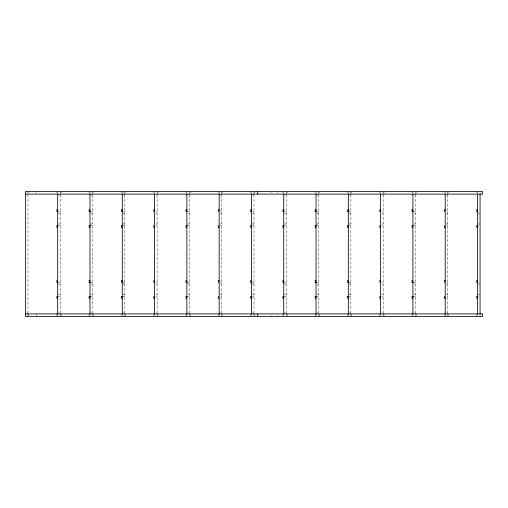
<?xml version="1.0" encoding="UTF-8"?>
<svg xmlns="http://www.w3.org/2000/svg" width="508" height="508" viewBox="0 0 508 508"><rect width="100%" height="100%" fill="white"/><g stroke="black" fill="none" stroke-linecap="round" stroke-linejoin="round"><path stroke-width="0.38" stroke-dasharray="2.54 1.91" d="M26.676 194.951L27.946 194.951M58.331 194.951L60.242 194.951M90.621 194.951L92.532 194.951M122.917 194.951L124.828 194.951M155.848 194.951L157.118 194.951M188.138 194.951L189.414 194.951M220.434 194.951L221.704 194.951M252.089 194.951L254 194.951M284.378 194.951L286.296 194.951M316.675 194.951L318.586 194.951M348.964 194.951L350.882 194.951M381.895 194.951L383.172 194.951M414.191 194.951L415.468 194.951M446.481 194.951L447.758 194.951M58.884 211.519L60.242 211.519M90.494 211.519L92.532 211.519M122.917 211.519L124.828 211.519M155.759 211.519L157.118 211.519M188.055 211.519L189.414 211.519M220.345 211.519L221.704 211.519M252.641 211.519L254 211.519M284.931 211.519L286.296 211.519M316.548 211.519L318.586 211.519M348.964 211.519L350.882 211.519M381.813 211.519L383.172 211.519M414.103 211.519L415.468 211.519M446.399 211.519L447.758 211.519M58.331 213.22L60.242 213.22M90.621 213.22L92.532 213.22M122.917 213.22L124.828 213.22M155.848 213.22L157.118 213.22M188.138 213.22L189.414 213.22M220.434 213.22L221.704 213.22M252.089 213.22L254 213.22M284.378 213.22L286.296 213.22M316.675 213.22L318.586 213.22M348.964 213.22L350.882 213.22M381.895 213.22L383.172 213.22M414.191 213.22L415.468 213.22M446.481 213.22L447.758 213.22M478.142 213.22L480.054 213.22M58.331 223.977L60.242 223.977M90.621 223.977L92.532 223.977M122.917 223.977L124.828 223.977M155.848 223.977L157.118 223.977M188.138 223.977L189.414 223.977M220.434 223.977L221.704 223.977M252.089 223.977L254 223.977M284.378 223.977L286.296 223.977M316.675 223.977L318.586 223.977M348.964 223.977L350.882 223.977M381.895 223.977L383.172 223.977M414.191 223.977L415.468 223.977M446.481 223.977L447.758 223.977M478.142 223.977L480.054 223.977M58.884 225.679L60.242 225.679M90.494 225.679L92.532 225.679M122.917 225.679L124.828 225.679M155.759 225.679L157.118 225.679M188.055 225.679L189.414 225.679M220.345 225.679L221.704 225.679M252.641 225.679L254 225.679M284.931 225.679L286.296 225.679M316.548 225.679L318.586 225.679M348.964 225.679L350.882 225.679M381.813 225.679L383.172 225.679M414.103 225.679L415.468 225.679M446.399 225.679L447.758 225.679M58.884 282.321L60.242 282.321M90.494 282.321L92.532 282.321M122.917 282.321L124.828 282.321M155.759 282.321L157.118 282.321M188.055 282.321L189.414 282.321M220.345 282.321L221.704 282.321M252.641 282.321L254 282.321M284.931 282.321L286.296 282.321M316.548 282.321L318.586 282.321M348.964 282.321L350.882 282.321M381.813 282.321L383.172 282.321M414.103 282.321L415.468 282.321M446.399 282.321L447.758 282.321M58.331 284.023L60.242 284.023M90.621 284.023L92.532 284.023M122.917 284.023L124.828 284.023M155.848 284.023L157.118 284.023M188.138 284.023L189.414 284.023M220.434 284.023L221.704 284.023M252.089 284.023L254 284.023M284.378 284.023L286.296 284.023M316.675 284.023L318.586 284.023M348.964 284.023L350.882 284.023M381.895 284.023L383.172 284.023M414.191 284.023L415.468 284.023M446.481 284.023L447.758 284.023M478.142 284.023L480.054 284.023M58.331 294.78L60.242 294.78M90.621 294.78L92.532 294.78M122.917 294.78L124.828 294.78M155.848 294.78L157.118 294.78M188.138 294.78L189.414 294.78M220.434 294.78L221.704 294.78M252.089 294.78L254 294.78M284.378 294.78L286.296 294.78M316.675 294.78L318.586 294.78M348.964 294.78L350.882 294.78M381.895 294.78L383.172 294.78M414.191 294.78L415.468 294.78M446.481 294.78L447.758 294.78M478.142 294.78L480.054 294.78M58.884 296.481L60.242 296.481M90.494 296.481L92.532 296.481M122.917 296.481L124.828 296.481M155.759 296.481L157.118 296.481M188.055 296.481L189.414 296.481M220.345 296.481L221.704 296.481M252.641 296.481L254 296.481M284.931 296.481L286.296 296.481M316.548 296.481L318.586 296.481M348.964 296.481L350.882 296.481M381.813 296.481L383.172 296.481M414.103 296.481L415.468 296.481M446.399 296.481L447.758 296.481M26.676 313.049L27.946 313.049M58.331 313.049L60.242 313.049M90.621 313.049L92.532 313.049M122.917 313.049L124.828 313.049M155.848 313.049L157.118 313.049M188.138 313.049L189.414 313.049M220.434 313.049L221.704 313.049M252.089 313.049L254 313.049M284.378 313.049L286.296 313.049M316.675 313.049L318.586 313.049M348.964 313.049L350.882 313.049M381.895 313.049L383.172 313.049M414.191 313.049L415.468 313.049M446.481 313.049L447.758 313.049M480.054 191.554L480.054 192.824M480.054 313.9L480.054 315.811M477.501 191.554L477.501 192.824M477.501 313.9L477.501 315.811M476.65 191.554L476.65 192.824M476.65 313.9L476.65 315.811M448.608 191.554L448.608 192.824M448.608 313.9L448.608 315.811M447.758 191.554L447.758 194.1M447.758 194.894L447.758 313.106M447.758 313.9L447.758 316.452M445.211 191.554L445.211 192.824M445.211 313.9L445.211 315.811M444.36 191.554L444.36 192.824M444.36 313.9L444.36 315.811M416.312 191.554L416.312 192.824M416.312 313.9L416.312 315.811M415.468 191.554L415.468 194.1M415.468 194.894L415.468 313.106M415.468 313.9L415.468 316.452M412.915 191.554L412.915 192.824M412.915 313.9L412.915 315.811M412.064 191.554L412.064 192.824M412.064 313.9L412.064 315.811M384.023 191.554L384.023 192.824M384.023 313.9L384.023 315.811M383.172 191.554L383.172 194.1M383.172 194.894L383.172 313.106M383.172 313.9L383.172 316.452M380.625 191.554L380.625 192.824M380.625 313.9L380.625 315.811M379.774 191.554L379.774 192.824M379.774 313.9L379.774 315.811M351.726 191.554L351.726 192.824M351.726 313.9L351.726 315.811M350.882 191.554L350.882 194.1M350.882 194.894L350.882 313.106M350.882 313.9L350.882 316.452M348.329 191.554L348.329 192.824M348.329 313.9L348.329 315.811M347.478 191.554L347.478 192.824M347.478 313.9L347.478 315.811M319.437 191.554L319.437 192.824M319.437 313.9L319.437 315.811M318.586 191.554L318.586 194.1M318.586 194.894L318.586 313.106M318.586 313.9L318.586 316.452M316.039 191.554L316.039 192.824M316.039 313.9L316.039 315.811M315.189 191.554L315.189 192.824M315.189 313.9L315.189 315.811M287.141 191.554L287.141 192.824M287.141 313.9L287.141 315.811M286.296 191.554L286.296 194.1M286.296 194.894L286.296 313.106M286.296 313.9L286.296 316.452M283.743 191.554L283.743 192.824M283.743 313.9L283.743 315.811M282.892 191.554L282.892 192.824M282.892 313.9L282.892 315.811M277.87 192.189L277.87 192.824M277.87 315.176L277.87 315.811M271.056 192.189L271.056 192.824M271.056 315.176L271.056 315.811M254.851 191.554L254.851 192.824M254.851 313.9L254.851 315.811M254 191.554L254 194.1M254 194.894L254 313.106M254 313.9L254 316.452M251.454 191.554L251.454 192.824M251.454 313.9L251.454 315.811M250.603 191.554L250.603 192.824M250.603 313.9L250.603 315.811M222.555 191.554L222.555 192.824M222.555 313.9L222.555 315.811M221.704 191.554L221.704 194.1M221.704 194.894L221.704 313.106M221.704 313.9L221.704 316.452M219.158 191.554L219.158 192.824M219.158 313.9L219.158 315.811M218.307 191.554L218.307 192.824M218.307 313.9L218.307 315.811M190.265 191.554L190.265 192.824M190.265 313.9L190.265 315.811M189.414 191.554L189.414 194.1M189.414 194.894L189.414 313.106M189.414 313.9L189.414 316.452M186.868 191.554L186.868 192.824M186.868 313.9L186.868 315.811M186.017 191.554L186.017 192.824M186.017 313.9L186.017 315.811M157.969 191.554L157.969 192.824M157.969 313.9L157.969 315.811M157.118 191.554L157.118 194.1M157.118 194.894L157.118 313.106M157.118 313.9L157.118 316.452M154.572 191.554L154.572 192.824M154.572 313.9L154.572 315.811M153.721 191.554L153.721 192.824M153.721 313.9L153.721 315.811M125.679 191.554L125.679 192.824M125.679 313.9L125.679 315.811M124.828 191.554L124.828 194.1M124.828 194.894L124.828 313.106M124.828 313.9L124.828 316.452M122.282 191.554L122.282 192.824M122.282 313.9L122.282 315.811M121.431 191.554L121.431 192.824M121.431 313.9L121.431 315.811M93.383 191.554L93.383 192.824M93.383 313.9L93.383 315.811M92.532 191.554L92.532 194.1M92.532 194.894L92.532 313.106M92.532 313.9L92.532 316.452M89.986 191.554L89.986 192.824M89.986 313.9L89.986 315.811M89.135 191.554L89.135 192.824M89.135 313.9L89.135 315.811M61.093 191.554L61.093 192.824M61.093 313.9L61.093 315.811M60.242 191.554L60.242 194.1M60.242 194.894L60.242 313.106M60.242 313.9L60.242 316.452M57.696 191.554L57.696 192.824M57.696 313.9L57.696 315.811M56.845 191.554L56.845 192.824M56.845 313.9L56.845 315.811M36.411 191.554L36.411 192.824M36.411 313.9L36.411 315.811M28.797 191.554L28.797 192.824M28.797 313.9L28.797 315.811M27.946 191.554L27.946 192.824M27.946 194.894L27.946 313.106M27.946 313.9L27.946 316.452"/><path stroke-width="0.76" d="M25.4 194.1L482.6 194.1L482.6 191.554L25.4 191.554L25.4 316.452L482.6 316.452L482.6 313.9L25.4 313.9M57.696 209.817L56.845 209.817L56.845 211.519L58.204 211.519M89.986 209.817L89.135 209.817L89.135 211.519L90.494 211.519M122.282 209.817L121.431 209.817L121.431 211.519L122.79 211.519M154.572 209.817L153.721 209.817L153.721 211.519M186.868 209.817L186.017 209.817L186.017 211.519L187.376 211.519M219.158 209.817L218.307 209.817L218.307 211.519M251.454 209.817L250.603 209.817L250.603 211.519L251.962 211.519M283.743 209.817L282.892 209.817L282.892 211.519L284.251 211.519M316.039 209.817L315.189 209.817L315.189 211.519L316.548 211.519M348.329 209.817L347.478 209.817L347.478 211.519L348.837 211.519M380.625 209.817L379.774 209.817L379.774 211.519M412.915 209.817L412.064 209.817L412.064 211.519L413.423 211.519M445.211 209.817L444.36 209.817L444.36 211.519M477.501 209.817L476.65 209.817L476.65 211.519L478.009 211.519M58.204 225.679L56.845 225.679L56.845 227.381L57.696 227.381M90.494 225.679L89.135 225.679L89.135 227.381L89.986 227.381M122.79 225.679L121.431 225.679L121.431 227.381L122.282 227.381M187.376 225.679L186.017 225.679L186.017 227.381L186.868 227.381M251.962 225.679L250.603 225.679L250.603 227.381L251.454 227.381M284.251 225.679L282.892 225.679L282.892 227.381L283.743 227.381M316.548 225.679L315.189 225.679L315.189 227.381L316.039 227.381M348.837 225.679L347.478 225.679L347.478 227.381L348.329 227.381M413.423 225.679L412.064 225.679L412.064 227.381L412.915 227.381M478.009 225.679L476.65 225.679L476.65 227.381L477.501 227.381M154.572 227.381L153.721 227.381L153.721 225.679M219.158 227.381L218.307 227.381L218.307 225.679M380.625 227.381L379.774 227.381L379.774 225.679M445.211 227.381L444.36 227.381L444.36 225.679M57.696 280.619L56.845 280.619L56.845 282.321L58.204 282.321M89.986 280.619L89.135 280.619L89.135 282.321L90.494 282.321M122.282 280.619L121.431 280.619L121.431 282.321L122.79 282.321M154.572 280.619L153.721 280.619L153.721 282.321M186.868 280.619L186.017 280.619L186.017 282.321L187.376 282.321M219.158 280.619L218.307 280.619L218.307 282.321M251.454 280.619L250.603 280.619L250.603 282.321L251.962 282.321M283.743 280.619L282.892 280.619L282.892 282.321L284.251 282.321M316.039 280.619L315.189 280.619L315.189 282.321L316.548 282.321M348.329 280.619L347.478 280.619L347.478 282.321L348.837 282.321M380.625 280.619L379.774 280.619L379.774 282.321M412.915 280.619L412.064 280.619L412.064 282.321L413.423 282.321M445.211 280.619L444.36 280.619L444.36 282.321M477.501 280.619L476.65 280.619L476.65 282.321L478.009 282.321M58.204 296.481L56.845 296.481L56.845 298.183L57.696 298.183M90.494 296.481L89.135 296.481L89.135 298.183L89.986 298.183M122.79 296.481L121.431 296.481L121.431 298.183L122.282 298.183M187.376 296.481L186.017 296.481L186.017 298.183L186.868 298.183M251.962 296.481L250.603 296.481L250.603 298.183L251.454 298.183M284.251 296.481L282.892 296.481L282.892 298.183L283.743 298.183M316.548 296.481L315.189 296.481L315.189 298.183L316.039 298.183M348.837 296.481L347.478 296.481L347.478 298.183L348.329 298.183M413.423 296.481L412.064 296.481L412.064 298.183L412.915 298.183M478.009 296.481L476.65 296.481L476.65 298.183L477.501 298.183M154.572 298.183L153.721 298.183L153.721 296.481M219.158 298.183L218.307 298.183L218.307 296.481M380.625 298.183L379.774 298.183L379.774 296.481M445.211 298.183L444.36 298.183L444.36 296.481M480.054 194.1L480.054 313.9M477.501 194.1L477.501 313.9M445.211 194.1L445.211 313.9M412.915 194.1L412.915 313.9M380.625 194.1L380.625 313.9M348.329 194.1L348.329 313.9M316.039 194.1L316.039 313.9M283.743 194.1L283.743 313.9M257.708 191.554L257.708 194.1M257.708 313.9L257.708 316.452M251.454 194.1L251.454 313.9M219.158 194.1L219.158 313.9M186.868 194.1L186.868 313.9M154.572 194.1L154.572 313.9M122.282 194.1L122.282 313.9M89.986 194.1L89.986 313.9M57.696 194.1L57.696 313.9"/></g></svg>
